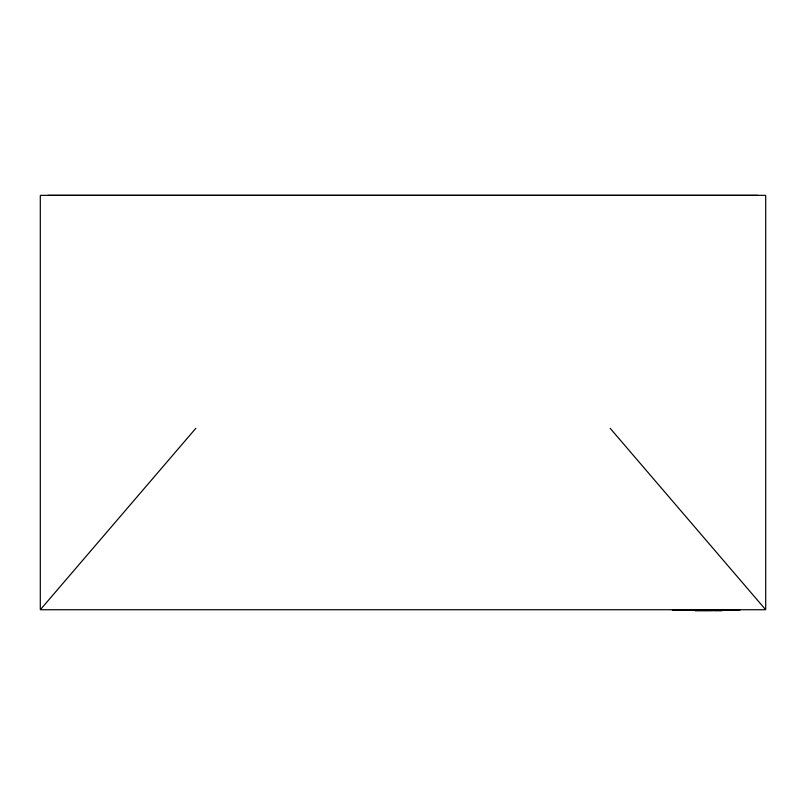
<?xml version="1.0" encoding="UTF-8"?>
<svg xmlns="http://www.w3.org/2000/svg" width="806" height="806" viewBox="0 0 806 806"><rect width="100%" height="100%" fill="white"/><g stroke="black" fill="none" stroke-linecap="round" stroke-linejoin="round"><path stroke-width="1.21" d="M672.496 610.142L739.666 610.122M40.965 609.024L40.431 609.608L195.838 428.298M40.572 195.344L765.428 195.344M48.017 195.354L757.983 195.354M40.733 609.739L765.267 609.739M672.436 610.213L739.757 610.213M695.296 610.777L705.179 610.777M705.623 610.777L712.585 610.777M713.713 610.777L717.572 610.777M718.388 610.777L721.844 610.777M610.162 428.298L765.569 609.608L765.035 609.024M765.7 195.656L765.7 609.306M40.3 195.656L40.3 609.306"/></g></svg>
